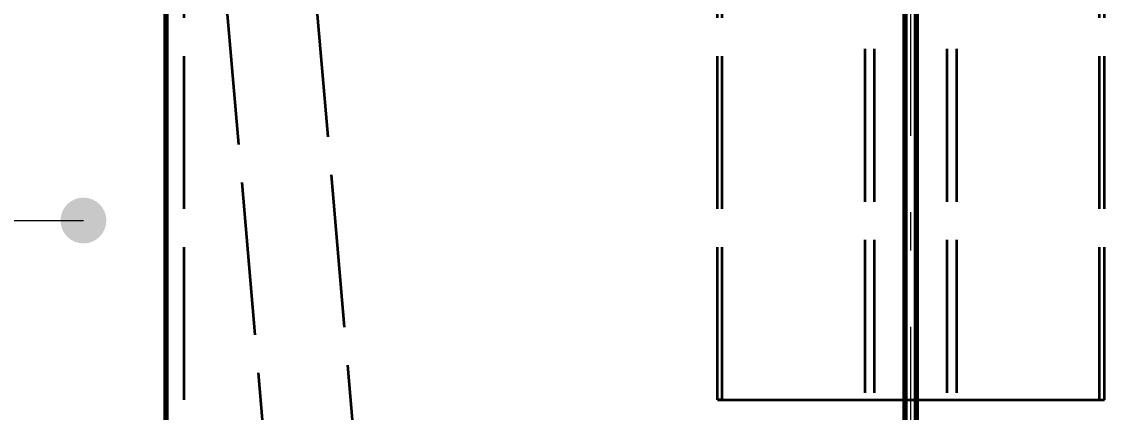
# Model space of a CAD drawing. Header units: millimetres. Extents: x 0 to 2382, y 0 to 420.
# Drawn here: x 133.22 to 161.57, y 285.17 to 295.4 of the extents above; entities that cross this region are included whole.
import ezdxf

# ---------------------------------------------------------------- set-up
doc = ezdxf.new("R2010")
doc.units = ezdxf.units.MM
doc.linetypes.add('IRAM-E-TRAZOS', pattern=[5, 4, -1])
doc.linetypes.add('IRAM-F-TRAZO-PUNTO', pattern=[20, 15, -2, 1, -2])
for name, color, linetype, lineweight in [('01-VISIBLE', 7, 'CONTINUOUS', 70), ('02-OCULTA', 4, 'IRAM-E-TRAZOS', 35), ('03-EJE', 1, 'IRAM-F-TRAZO-PUNTO', 18), ('04-COTA', 3, 'CONTINUOUS', 18), ('08-FINA', 5, 'CONTINUOUS', 18)]:
    doc.layers.add(name, color=color, linetype=linetype, lineweight=lineweight)
doc.styles.add('ISO3098', font='isocpeur.ttf')
doc.dimstyles.new('FLAMA-IRAM', dxfattribs={"dimtxt": 3.5, "dimasz": 3.5, "dimexe": 2, "dimexo": 1.5, "dimgap": 1, "dimtad": 1, "dimdec": 1, "dimtxsty": 'ISO3098', "dimblk": 'IRAM_FLECHA', "dimblk1": 'IRAM_FLECHA', "dimblk2": 'IRAM_FLECHA', "dimcen": 2.5, "dimclrd": 256, "dimclre": 256, "dimclrt": 256, "dimazin": 3, "dimtfac": 1, "dimtmove": 0, "dimatfit": 3, "dimlwd": 18, "dimlwe": 18})

# ---------------------------------------------------------------- blocks, each defined once
blk = doc.blocks.new('IRAM_FLECHA')
blk.add_solid([(0, 0), (-1, 0.125), (-1, -0.125)])

msp = doc.modelspace()

# ---------------------------------------------------------------- hatches: boundary and pattern name
at = {"layer": '08-FINA'}
h = msp.add_hatch(color=7, dxfattribs=at)
h.dxf.hatch_style = 1
edge = h.paths.add_edge_path()
edge.add_arc((134.834, 290.194), 0.6, 0, 360)

# ---------------------------------------------------------------- linework, layer by layer
at = {"layer": '01-VISIBLE'}
for p, q in [((137, 277.201), (137, 315.5)), ((156.35, 231.587), (156.35, 315.4)), ((156.65, 231.587), (156.65, 315.4))]:
    msp.add_line(p, q, dxfattribs=at)
at = {"layer": '02-OCULTA'}
for p, q in [((155.3, 215.685), (155.3, 330.118)), ((155.55, 215.685), (155.55, 330.118)), ((157.45, 215.685), (157.45, 330.118)), ((157.7, 215.685), (157.7, 330.118)), ((137.475, 225.5), (137.475, 315.5)), ((156.35, 225.6), (156.35, 315.4)), ((156.65, 225.6), (156.65, 315.4)), ((140.037, 306.333), (142.824, 273.868)), ((140.037, 306.333), (142.824, 273.868)), ((140.037, 306.333), (142.824, 273.868)), ((140.037, 306.333), (142.824, 273.868)), ((140.037, 306.333), (142.824, 273.868)), ((137.696, 306.132), (140.483, 273.667)), ((137.696, 306.132), (140.483, 273.667)), ((137.696, 306.132), (140.483, 273.667)), ((137.696, 306.132), (140.483, 273.667)), ((137.696, 306.132), (140.483, 273.667)), ((151.434, 285.5), (151.434, 305.5)), ((151.56, 285.5), (151.56, 305.5)), ((161.44, 285.5), (161.44, 305.5)), ((161.566, 285.5), (161.566, 305.5)), ((151.56, 285.5), (151.434, 285.5)), ((161.44, 285.5), (161.566, 285.5))]:
    msp.add_line(p, q, dxfattribs=at)
for points in [[(151.434, 285.5), (151.484, 285.5), (151.534, 285.5), (151.584, 285.5), (151.634, 285.5), (151.685, 285.5), (151.735, 285.5), (151.785, 285.5), (151.835, 285.5), (151.885, 285.5), (151.935, 285.5), (151.986, 285.5), (152.036, 285.5), (152.086, 285.5), (152.136, 285.5), (152.186, 285.5), (152.236, 285.5), (152.287, 285.5), (152.337, 285.5), (152.387, 285.5), (152.437, 285.5), (152.487, 285.5), (152.537, 285.5), (152.588, 285.5), (152.638, 285.5), (152.688, 285.5), (152.738, 285.5), (152.788, 285.5), (152.838, 285.5), (152.888, 285.5), (152.939, 285.5), (152.989, 285.5), (153.039, 285.5), (153.089, 285.5), (153.139, 285.5), (153.189, 285.5), (153.24, 285.5), (153.29, 285.5), (153.34, 285.5), (153.39, 285.5), (153.44, 285.5), (153.49, 285.5), (153.541, 285.5), (153.591, 285.5), (153.641, 285.5), (153.691, 285.5), (153.741, 285.5), (153.791, 285.5), (153.842, 285.5), (153.892, 285.5), (153.942, 285.5), (153.992, 285.5), (154.042, 285.5), (154.092, 285.5), (154.142, 285.5), (154.193, 285.5), (154.243, 285.5), (154.293, 285.5), (154.343, 285.5), (154.393, 285.5), (154.443, 285.5), (154.494, 285.5), (154.544, 285.5), (154.594, 285.5), (154.644, 285.5), (154.694, 285.5), (154.744, 285.5), (154.795, 285.5), (154.845, 285.5), (154.895, 285.5), (154.945, 285.5), (154.995, 285.5), (155.045, 285.5), (155.096, 285.5), (155.146, 285.5), (155.196, 285.5), (155.246, 285.5), (155.296, 285.5), (155.346, 285.5), (155.396, 285.5), (155.447, 285.5), (155.497, 285.5), (155.547, 285.5), (155.597, 285.5), (155.647, 285.5), (155.697, 285.5), (155.748, 285.5), (155.798, 285.5), (155.848, 285.5), (155.898, 285.5), (155.948, 285.5), (155.998, 285.5), (156.049, 285.5), (156.099, 285.5), (156.149, 285.5), (156.199, 285.5), (156.249, 285.5), (156.299, 285.5), (156.35, 285.5), (156.4, 285.5), (156.45, 285.5), (156.5, 285.5), (156.55, 285.5), (156.6, 285.5), (156.65, 285.5), (156.701, 285.5), (156.751, 285.5), (156.801, 285.5), (156.851, 285.5), (156.901, 285.5), (156.951, 285.5), (157.002, 285.5), (157.052, 285.5), (157.102, 285.5), (157.152, 285.5), (157.202, 285.5), (157.252, 285.5), (157.303, 285.5), (157.353, 285.5), (157.403, 285.5), (157.453, 285.5), (157.503, 285.5), (157.553, 285.5), (157.604, 285.5), (157.654, 285.5), (157.704, 285.5), (157.754, 285.5), (157.804, 285.5), (157.854, 285.5), (157.904, 285.5), (157.955, 285.5), (158.005, 285.5), (158.055, 285.5), (158.105, 285.5), (158.155, 285.5), (158.205, 285.5), (158.256, 285.5), (158.306, 285.5), (158.356, 285.5), (158.406, 285.5), (158.456, 285.5), (158.506, 285.5), (158.557, 285.5), (158.607, 285.5), (158.657, 285.5), (158.707, 285.5), (158.757, 285.5), (158.807, 285.5), (158.858, 285.5), (158.908, 285.5), (158.958, 285.5), (159.008, 285.5), (159.058, 285.5), (159.108, 285.5), (159.158, 285.5), (159.209, 285.5), (159.259, 285.5), (159.309, 285.5), (159.359, 285.5), (159.409, 285.5), (159.459, 285.5), (159.51, 285.5), (159.56, 285.5), (159.61, 285.5), (159.66, 285.5), (159.71, 285.5), (159.76, 285.5), (159.811, 285.5), (159.861, 285.5), (159.911, 285.5), (159.961, 285.5), (160.011, 285.5), (160.061, 285.5), (160.112, 285.5), (160.162, 285.5), (160.212, 285.5), (160.262, 285.5), (160.312, 285.5), (160.362, 285.5), (160.412, 285.5), (160.463, 285.5), (160.513, 285.5), (160.563, 285.5), (160.613, 285.5), (160.663, 285.5), (160.713, 285.5), (160.764, 285.5), (160.814, 285.5), (160.864, 285.5), (160.914, 285.5), (160.964, 285.5), (161.014, 285.5), (161.065, 285.5), (161.115, 285.5), (161.165, 285.5), (161.215, 285.5), (161.265, 285.5), (161.315, 285.5), (161.366, 285.5), (161.416, 285.5), (161.466, 285.5), (161.516, 285.5), (161.566, 285.5)], [(151.56, 285.5), (151.61, 285.5), (151.661, 285.5), (151.711, 285.5), (151.761, 285.5), (151.811, 285.5), (151.861, 285.5), (151.911, 285.5), (151.962, 285.5), (152.012, 285.5), (152.062, 285.5), (152.112, 285.5), (152.162, 285.5), (152.212, 285.5), (152.262, 285.5), (152.313, 285.5), (152.363, 285.5), (152.413, 285.5), (152.463, 285.5), (152.513, 285.5), (152.563, 285.5), (152.613, 285.5), (152.664, 285.5), (152.714, 285.5), (152.764, 285.5), (152.814, 285.5), (152.864, 285.5), (152.914, 285.5), (152.964, 285.5), (153.015, 285.5), (153.065, 285.5), (153.115, 285.5), (153.165, 285.5), (153.215, 285.5), (153.265, 285.5), (153.316, 285.5), (153.366, 285.5), (153.416, 285.5), (153.466, 285.5), (153.516, 285.5), (153.566, 285.5), (153.616, 285.5), (153.667, 285.5), (153.717, 285.5), (153.767, 285.5), (153.817, 285.5), (153.867, 285.5), (153.917, 285.5), (153.967, 285.5), (154.018, 285.5), (154.068, 285.5), (154.118, 285.5), (154.168, 285.5), (154.218, 285.5), (154.268, 285.5), (154.319, 285.5), (154.369, 285.5), (154.419, 285.5), (154.469, 285.5), (154.519, 285.5), (154.569, 285.5), (154.619, 285.5), (154.67, 285.5), (154.72, 285.5), (154.77, 285.5), (154.82, 285.5), (154.87, 285.5), (154.92, 285.5), (154.97, 285.5), (155.021, 285.5), (155.071, 285.5), (155.121, 285.5), (155.171, 285.5), (155.221, 285.5), (155.271, 285.5), (155.321, 285.5), (155.372, 285.5), (155.422, 285.5), (155.472, 285.5), (155.522, 285.5), (155.572, 285.5), (155.622, 285.5), (155.673, 285.5), (155.723, 285.5), (155.773, 285.5), (155.823, 285.5), (155.873, 285.5), (155.923, 285.5), (155.973, 285.5), (156.024, 285.5), (156.074, 285.5), (156.124, 285.5), (156.174, 285.5), (156.224, 285.5), (156.274, 285.5), (156.324, 285.5), (156.375, 285.5), (156.425, 285.5), (156.475, 285.5), (156.525, 285.5), (156.575, 285.5), (156.625, 285.5), (156.676, 285.5), (156.726, 285.5), (156.776, 285.5), (156.826, 285.5), (156.876, 285.5), (156.926, 285.5), (156.976, 285.5), (157.027, 285.5), (157.077, 285.5), (157.127, 285.5), (157.177, 285.5), (157.227, 285.5), (157.277, 285.5), (157.327, 285.5), (157.378, 285.5), (157.428, 285.5), (157.478, 285.5), (157.528, 285.5), (157.578, 285.5), (157.628, 285.5), (157.679, 285.5), (157.729, 285.5), (157.779, 285.5), (157.829, 285.5), (157.879, 285.5), (157.929, 285.5), (157.979, 285.5), (158.03, 285.5), (158.08, 285.5), (158.13, 285.5), (158.18, 285.5), (158.23, 285.5), (158.28, 285.5), (158.33, 285.5), (158.381, 285.5), (158.431, 285.5), (158.481, 285.5), (158.531, 285.5), (158.581, 285.5), (158.631, 285.5), (158.681, 285.5), (158.732, 285.5), (158.782, 285.5), (158.832, 285.5), (158.882, 285.5), (158.932, 285.5), (158.982, 285.5), (159.033, 285.5), (159.083, 285.5), (159.133, 285.5), (159.183, 285.5), (159.233, 285.5), (159.283, 285.5), (159.333, 285.5), (159.384, 285.5), (159.434, 285.5), (159.484, 285.5), (159.534, 285.5), (159.584, 285.5), (159.634, 285.5), (159.684, 285.5), (159.735, 285.5), (159.785, 285.5), (159.835, 285.5), (159.885, 285.5), (159.935, 285.5), (159.985, 285.5), (160.036, 285.5), (160.086, 285.5), (160.136, 285.5), (160.186, 285.5), (160.236, 285.5), (160.286, 285.5), (160.336, 285.5), (160.387, 285.5), (160.437, 285.5), (160.487, 285.5), (160.537, 285.5), (160.587, 285.5), (160.637, 285.5), (160.687, 285.5), (160.738, 285.5), (160.788, 285.5), (160.838, 285.5), (160.888, 285.5), (160.938, 285.5), (160.988, 285.5), (161.038, 285.5), (161.089, 285.5), (161.139, 285.5), (161.189, 285.5), (161.239, 285.5), (161.289, 285.5), (161.339, 285.5), (161.39, 285.5), (161.44, 285.5)]]:
    msp.add_lwpolyline(points, dxfattribs=at)
at = {"layer": '03-EJE'}
msp.add_line((156.5, 212.41), (156.5, 342.362), dxfattribs=at)
at = {"layer": '08-FINA'}
msp.add_line((97, 290.194), (134.834, 290.194), dxfattribs=at)

# ---------------------------------------------------------------- dimensions: what is measured, and where the dimension line sits
at = {"layer": '04-COTA'}
msp.add_linear_dim(base=(113, 210), p1=(137, 210), p2=(153.5, 331.738), angle=90, dimstyle='FLAMA-IRAM', override={"dimlfac": 10}, dxfattribs=at).render()

doc.saveas('drawing.dxf')
